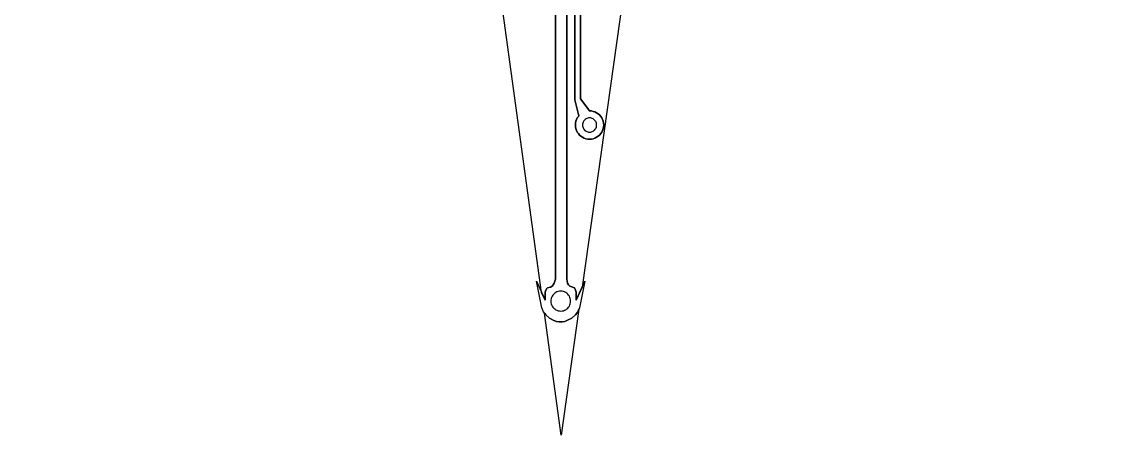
# Model space of a CAD drawing. Header units: metres. Extents: x -1550 to 1550, y -904 to 26100.
# Drawn here: x -966 to 966, y -904 to -174 of the extents above; entities that cross this region are included whole.
import ezdxf

# ---------------------------------------------------------------- set-up
doc = ezdxf.new("R2010")
doc.units = ezdxf.units.M
for name, color, linetype in [('Etching', 1, 'CONTINUOUS'), ('Polyimide', 3, 'CONTINUOUS'), ('Polyimide_Negative', 5, 'CONTINUOUS')]:
    doc.layers.add(name, color=color, linetype=linetype)

msp = doc.modelspace()

# ---------------------------------------------------------------- linework, layer by layer
at = {"layer": 'Etching'}
for points in [[(50.6, -355.8), (50.5, -354.2), (50.2, -352.6), (49.7, -351), (49, -349.6), (48, -348.2), (47, -347), (45.7, -345.9), (44.4, -345), (42.9, -344.3), (41.4, -343.7), (39.8, -343.4), (38.1, -343.3), (36.5, -343.4), (34.9, -343.7), (33.3, -344.3), (31.9, -345), (30.5, -345.9), (29.3, -347), (28.2, -348.2), (27.3, -349.6), (26.6, -351), (26.1, -352.6), (25.7, -354.2), (25.6, -355.8), (25.7, -357.4), (26.1, -359.1), (26.6, -360.6), (27.3, -362.1), (28.2, -363.4), (29.3, -364.7), (30.5, -365.7), (31.9, -366.6), (33.3, -367.4), (34.9, -367.9), (36.5, -368.2), (38.1, -368.3), (39.8, -368.2), (41.4, -367.9), (42.9, -367.4), (44.4, -366.6), (45.7, -365.7), (47, -364.7), (48, -363.4), (49, -362.1), (49.7, -360.6), (50.2, -359.1), (50.5, -357.4), (50.6, -355.8)], [(4.7, -667.2), (4.6, -664.9), (4.1, -662.6), (3.4, -660.5), (2.4, -658.4), (1.1, -656.5), (-0.4, -654.8), (-2.1, -653.3), (-4, -652), (-6.1, -651), (-8.2, -650.3), (-10.5, -649.8), (-12.8, -649.7), (-15, -649.8), (-17.3, -650.3), (-19.5, -651), (-21.5, -652), (-23.4, -653.3), (-25.1, -654.8), (-26.6, -656.5), (-27.9, -658.4), (-28.9, -660.5), (-29.7, -662.6), (-30.1, -664.9), (-30.3, -667.2), (-30.1, -669.4), (-29.7, -671.7), (-28.9, -673.9), (-27.9, -675.9), (-26.6, -677.8), (-25.1, -679.5), (-23.4, -681), (-21.5, -682.3), (-19.5, -683.3), (-17.3, -684.1), (-15, -684.5), (-12.8, -684.7), (-10.5, -684.5), (-8.2, -684.1), (-6.1, -683.3), (-4, -682.3), (-2.1, -681), (-0.4, -679.5), (1.1, -677.8), (2.4, -675.9), (3.4, -673.9), (4.1, -671.7), (4.6, -669.4), (4.7, -667.2)]]:
    msp.add_lwpolyline(points, close=True, dxfattribs=at)
at = {"layer": 'Polyimide'}
for points in [[(22, -12.5), (22, -260.5), (22, -309.4), (36.6, -328.9), (37.5, -330.9), (38.1, -330.8), (41.4, -331), (44.6, -331.7), (47.7, -332.7), (50.6, -334.2), (53.3, -336), (55.8, -338.1), (58, -340.6), (59.8, -343.3), (61.2, -346.2), (62.3, -349.3), (62.9, -352.6), (63.1, -355.8), (62.9, -359.1), (62.3, -362.3), (61.2, -365.4), (59.8, -368.3), (58, -371), (55.8, -373.5), (53.3, -375.6), (50.6, -377.5), (47.7, -378.9), (44.6, -380), (41.4, -380.6), (38.1, -380.8), (34.9, -380.6), (31.7, -380), (28.6, -378.9), (25.6, -377.5), (22.9, -375.6), (20.5, -373.5), (18.3, -371), (16.5, -368.3), (15, -365.4), (14, -362.3), (13.3, -359.1), (13.1, -355.8), (13.3, -352.6), (14, -349.3), (15, -346.2), (16.5, -343.3), (18.3, -340.6), (19.4, -339.3), (18.5, -337.4), (12, -311.6), (12, -260.5), (12, -12.5)], [(-2, -137.5), (-2, -387.5), (-2, -587.5), (-2, -628.1), (-0.7, -635.2), (1, -638.4), (3.2, -640.9), (11.3, -643.6), (13.2, -647.5), (14.4, -651.1), (14.5, -654), (14.5, -665.2), (29.8, -631.7), (20.4, -679.3), (17.3, -686), (13.4, -691.6), (6.5, -697.3), (-0.6, -700.8), (-5.7, -703.1), (-10.5, -704), (-15.5, -704), (-20.3, -703.1), (-24.8, -701.2), (-32.5, -697.3), (-39.4, -691.6), (-43.3, -686), (-46.4, -679.3), (-55.8, -631.7), (-40.5, -665.3), (-40.5, -654), (-40.4, -651.1), (-39.9, -649.4), (-38.2, -645.6), (-36.3, -643.6), (-31, -642.4), (-28.2, -640.9), (-26, -638.4), (-24.3, -635.2), (-22, -628.1), (-22, -587.5), (-22, -387.5), (-22, -137.5)]]:
    msp.add_lwpolyline(points, dxfattribs=at)
at = {"layer": 'Polyimide_Negative'}
for points in [[(-22, 11978.5), (-22, -116.5), (-22.5, -116.5), (-22.5, -137.5), (-22, -137.5), (-22, -387.5), (-22, -587.5), (-22, -628.1), (-24.3, -635.2), (-26, -638.4), (-28.2, -640.9), (-31, -642.4), (-36.3, -643.6), (-38.2, -645.6), (-39.9, -649.4), (-40.4, -651.1), (-40.5, -654), (-40.5, -665.3), (-46.7, -651.8), (-966, 6040.8)], [(966, 6040.8), (24.8, -642.6), (14.5, -665.2), (14.5, -654), (14.4, -651.1), (13.2, -647.5), (11.3, -643.6), (3.2, -640.9), (1, -638.4), (-0.7, -635.2), (-2, -628.1), (-2, -587.5), (-2, -387.5), (-2, -137.5), (-1.5, -137.5), (-1.5, -116.5), (-2, -116.5), (-2, 11978.5)], [(12, -12.5), (12, -260.5), (12, -311.6), (18.5, -337.4), (19.4, -339.3), (18.3, -340.6), (16.5, -343.3), (15, -346.2), (14, -349.3), (13.3, -352.6), (13.1, -355.8), (13.3, -359.1), (14, -362.3), (15, -365.4), (16.5, -368.3), (18.3, -371), (20.5, -373.5), (22.9, -375.6), (25.6, -377.5), (28.6, -378.9), (31.7, -380), (34.9, -380.6), (38.1, -380.8), (41.4, -380.6), (44.6, -380), (47.7, -378.9), (50.6, -377.5), (53.3, -375.6), (55.8, -373.5), (58, -371), (59.8, -368.3), (61.2, -365.4), (62.3, -362.3), (62.9, -359.1), (63.1, -355.8), (62.9, -352.6), (62.3, -349.3), (61.2, -346.2), (59.8, -343.3), (58, -340.6), (55.8, -338.1), (53.3, -336), (50.6, -334.2), (47.7, -332.7), (44.6, -331.7), (41.4, -331), (38.1, -330.8), (37.5, -330.9), (36.6, -328.9), (22, -309.4), (22, -260.5), (22, -12.5)]]:
    msp.add_lwpolyline(points, dxfattribs=at)
msp.add_lwpolyline([(-41.6, -688.4), (-39.4, -691.6), (-32.5, -697.3), (-24.8, -701.2), (-20.3, -703.1), (-15.5, -704), (-10.5, -704), (-5.7, -703.1), (-0.6, -700.8), (6.5, -697.3), (13.4, -691.6), (17.3, -686), (19.3, -681.6), (-12, -904), (-41.6, -688.4)], close=True, dxfattribs=at)

doc.saveas('drawing.dxf')
